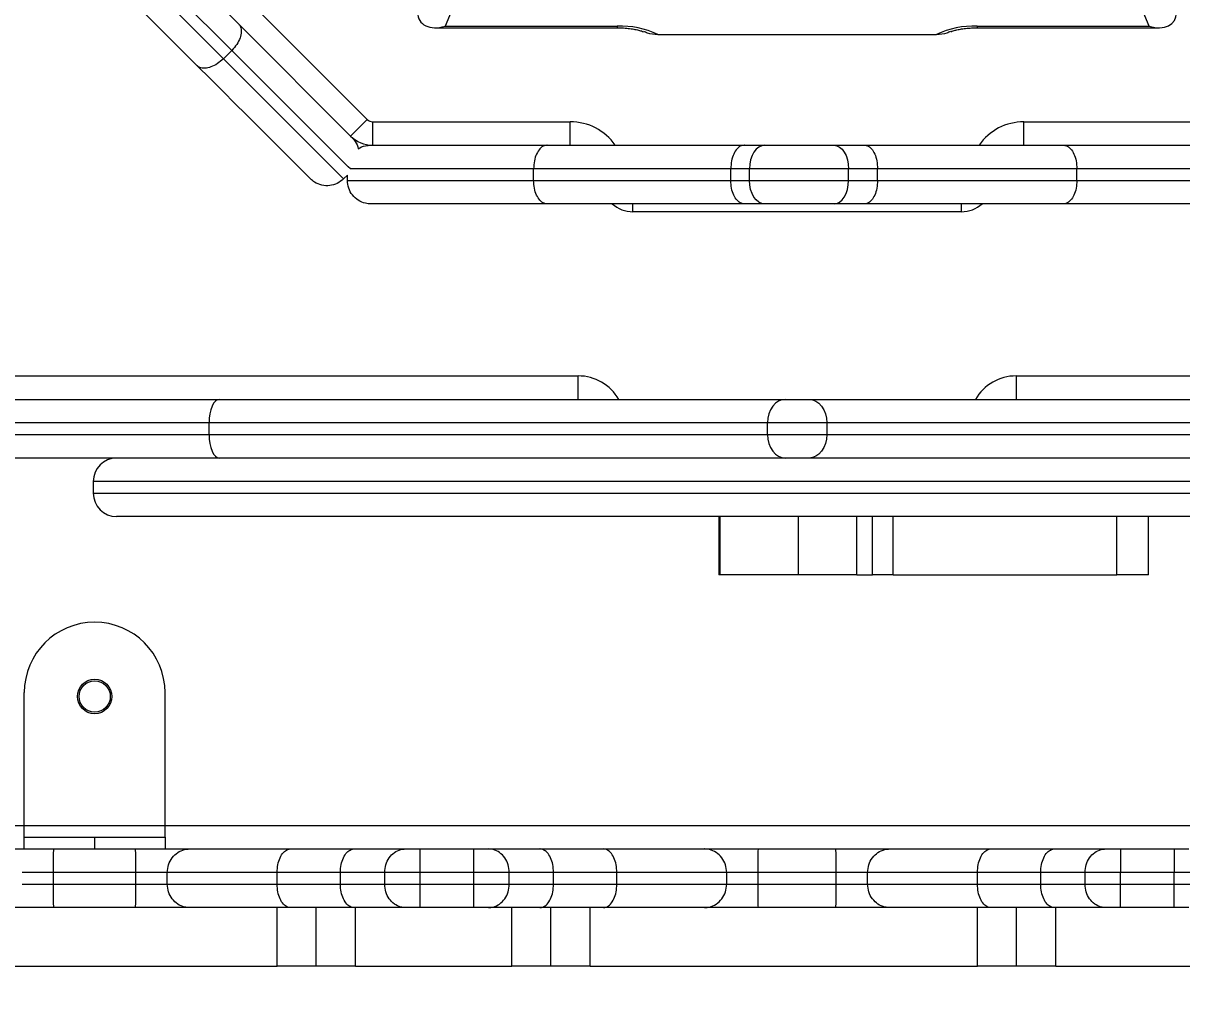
# Model space of a CAD drawing. Header units: millimetres. Extents: x -8760 to 8364, y -7998 to 7451.
# Drawn here: x -3493.5 to -3197.2, y -499.7 to -247.3 of the extents above; entities that cross this region are included whole.
import ezdxf

# ---------------------------------------------------------------- set-up
doc = ezdxf.new("R2010")
doc.units = ezdxf.units.MM
for name, color, linetype in [('DIKOM_ОБЪЕКТ', 7, 'Continuous'), ('DIKOM_РАЗМЕР_ЗОНА', 7, 'Continuous'), ('DIKOM_РАЗМЕР_ОБЪЕКТА', 7, 'Continuous')]:
    doc.layers.add(name, color=color, linetype=linetype)
doc.styles.add('style1', font='arial.ttf', dxfattribs={"width": 0.8})
doc.dimstyles.new('1-50', dxfattribs={"dimtxt": 300, "dimasz": 200, "dimexe": 100, "dimexo": 0, "dimgap": 100, "dimtad": 1, "dimtxsty": 'style1', "dimcen": 200, "dimclrd": 7, "dimclre": 7, "dimclrt": 7, "dimadec": 1, "dimazin": 2, "dimtfac": 1, "dimtmove": 0, "dimatfit": 2, "dimfxl": 0, "dimlwd": 25, "dimlwe": 18, "dimarcsym": 0})

# ---------------------------------------------------------------- blocks, each defined once
blk = doc.blocks.new('*D21')
at = {"layer": 'Defpoints', "color": 0, "transparency": 16777216}
for p in [(-7755.65, -10.55), (8364.4, -2410.44), (8364.4, -7897.56)]:
    blk.add_point(p, dxfattribs=at)
at = {"layer": 'DIKOM_РАЗМЕР_ЗОНА', "color": 7, "lineweight": 18, "transparency": 16777216}
for p, q in [((-7755.65, -10.55), (-7755.65, -7997.56)), ((8364.4, -2410.44), (8364.4, -7997.56))]:
    blk.add_line(p, q, dxfattribs=at)
at = {"layer": 'DIKOM_РАЗМЕР_ЗОНА', "color": 7, "lineweight": 25, "transparency": 16777216}
blk.add_line((-7555.65, -7897.56), (8164.4, -7897.56), dxfattribs=at)
at = {"layer": 'DIKOM_РАЗМЕР_ЗОНА', "color": 7, "transparency": 16777216}
for points in [[(-7555.65, -7864.23), (-7555.65, -7930.9), (-7755.65, -7897.56)], [(8164.4, -7864.23), (8164.4, -7930.9), (8364.4, -7897.56)]]:
    blk.add_solid(points, dxfattribs=at)
at = {"layer": 'DIKOM_РАЗМЕР_ЗОНА', "color": 7, "transparency": 16777216, "insert": (1040.74, -7644.39), "char_height": 300, "attachment_point": 5, "style": 'style1'}
blk.add_mtext('16100', dxfattribs=at)
blk = doc.blocks.new('*D19')
at = {"layer": 'Defpoints', "color": 0, "transparency": 16777216}
for p in [(-5756.7, -306.55), (6365.48, -2710.55), (6365.48, -7111.41)]:
    blk.add_point(p, dxfattribs=at)
at = {"layer": 'DIKOM_РАЗМЕР_ОБЪЕКТА', "color": 7, "lineweight": 18, "transparency": 16777216}
for p, q in [((-5756.7, -306.55), (-5756.7, -7211.41)), ((6365.48, -2710.55), (6365.48, -7211.41))]:
    blk.add_line(p, q, dxfattribs=at)
at = {"layer": 'DIKOM_РАЗМЕР_ОБЪЕКТА', "color": 7, "lineweight": 25, "transparency": 16777216}
blk.add_line((-5556.7, -7111.41), (6165.48, -7111.41), dxfattribs=at)
at = {"layer": 'DIKOM_РАЗМЕР_ОБЪЕКТА', "color": 7, "transparency": 16777216}
for points in [[(-5556.7, -7078.08), (-5556.7, -7144.75), (-5756.7, -7111.41)], [(6165.48, -7078.08), (6165.48, -7144.75), (6365.48, -7111.41)]]:
    blk.add_solid(points, dxfattribs=at)
at = {"layer": 'DIKOM_РАЗМЕР_ОБЪЕКТА', "color": 7, "transparency": 16777216, "insert": (1047.24, -6858.24), "char_height": 300, "attachment_point": 5, "style": 'style1'}
blk.add_mtext('12100', dxfattribs=at)

msp = doc.modelspace()

# ---------------------------------------------------------------- linework, layer by layer
at = {"layer": 'DIKOM_ОБЪЕКТ', "color": 7, "linetype": 'Continuous', "lineweight": 15}
for p, q in [((-3320.609, -91.863), (-3385.647, -248.116)), ((-3205.57, -248.116), (-3270.608, -91.863)), ((-3474.345, -211.655), (-3438.386, -247.614)), ((-3440.181, -254.304), (-3476.226, -218.26)), ((-3478.347, -220.381), (-3442.303, -256.425)), ((-3448.993, -258.221), (-3484.952, -222.262)), ((-3441.272, -236.243), (-3405.547, -271.968)), ((-3438.386, -247.614), (-3409.453, -276.548)), ((-3388.142, -248.515), (-3341.608, -248.515)), ((-3385.647, -248.116), (-3341.608, -248.116)), ((-3341.608, -248.116), (-3341.608, -248.515)), ((-3249.608, -248.116), (-3205.57, -248.116)), ((-3249.608, -248.116), (-3249.608, -248.515)), ((-3249.608, -248.515), (-3203.075, -248.515)), ((-3331.216, -250.267), (-3260.001, -250.267)), ((-3442.303, -256.425), (-3440.181, -254.304)), ((-3409.789, -276.211), (-3405.547, -271.968)), ((-3404.132, -272.554), (-3353.609, -272.554)), ((-3404.132, -278.554), (-3404.132, -272.554)), ((-3353.609, -278.554), (-3353.609, -272.554)), ((-3237.608, -272.554), (-3187.084, -272.554)), ((-3237.608, -278.554), (-3237.608, -272.554)), ((-3409.615, -276.38), (-3409.617, -276.383)), ((-3404.608, -278.554), (-3359.538, -278.554)), ((-3359.538, -278.554), (-3309.095, -278.554)), ((-3309.095, -278.554), (-3303.905, -278.554)), ((-3303.905, -278.554), (-3286.168, -278.554)), ((-3286.168, -278.554), (-3278.381, -278.554)), ((-3278.381, -278.554), (-3227.526, -278.554)), ((-3227.526, -278.554), (-3186.608, -278.554)), ((-3411.574, -287.154), (-3410.608, -286.189)), ((-3410.608, -287.554), (-3410.608, -286.189)), ((-3362.989, -284.554), (-3409.819, -284.554)), ((-3312.586, -284.554), (-3362.989, -284.554)), ((-3362.989, -287.554), (-3362.989, -284.554)), ((-3307.808, -284.554), (-3312.586, -284.554)), ((-3312.586, -287.554), (-3312.586, -284.554)), ((-3282.469, -284.554), (-3307.808, -284.554)), ((-3307.808, -287.554), (-3307.808, -284.554)), ((-3282.469, -287.554), (-3282.469, -284.554)), ((-3275.04, -284.554), (-3282.469, -284.554)), ((-3275.04, -287.554), (-3275.04, -284.554)), ((-3224.065, -284.554), (-3275.04, -284.554)), ((-3224.065, -287.554), (-3224.065, -284.554)), ((-3181.178, -284.554), (-3224.065, -284.554)), ((-3410.608, -287.554), (-3362.989, -287.554)), ((-3362.989, -287.554), (-3312.586, -287.554)), ((-3312.586, -287.554), (-3307.808, -287.554)), ((-3307.808, -287.554), (-3282.469, -287.554)), ((-3282.469, -287.554), (-3275.04, -287.554)), ((-3275.04, -287.554), (-3224.065, -287.554)), ((-3224.065, -287.554), (-3180.608, -287.554)), ((-3359.538, -293.554), (-3404.608, -293.554)), ((-3309.095, -293.554), (-3359.538, -293.554)), ((-3337.608, -295.554), (-3337.608, -293.554)), ((-3253.608, -295.554), (-3337.608, -295.554)), ((-3303.905, -293.554), (-3309.095, -293.554)), ((-3286.168, -293.554), (-3303.905, -293.554)), ((-3278.381, -293.554), (-3286.168, -293.554)), ((-3227.526, -293.554), (-3278.381, -293.554)), ((-3253.608, -295.554), (-3253.608, -293.554)), ((-3186.608, -293.554), (-3227.526, -293.554)), ((-3624.608, -337.554), (-3351.608, -337.554)), ((-3351.608, -343.554), (-3351.608, -337.554)), ((-3239.608, -337.554), (-2966.608, -337.554)), ((-3239.608, -337.554), (-3239.608, -343.554)), ((-3543.794, -343.554), (-3443.38, -343.554)), ((-3443.38, -343.554), (-3298.642, -343.554)), ((-3298.642, -343.554), (-3292.575, -343.554)), ((-3292.575, -343.554), (-3147.837, -343.554)), ((-3445.979, -349.554), (-3549.653, -349.554)), ((-3445.979, -352.554), (-3445.979, -349.554)), ((-3303.192, -349.554), (-3445.979, -349.554)), ((-3303.192, -352.554), (-3303.192, -349.554)), ((-3288.025, -349.554), (-3303.192, -349.554)), ((-3288.025, -349.554), (-3288.025, -352.554)), ((-3145.237, -349.554), (-3288.025, -349.554)), ((-3549.653, -352.554), (-3445.979, -352.554)), ((-3445.979, -352.554), (-3303.192, -352.554)), ((-3303.192, -352.554), (-3288.025, -352.554)), ((-3288.025, -352.554), (-3145.237, -352.554)), ((-3443.38, -358.554), (-3543.794, -358.554)), ((-3298.642, -358.554), (-3443.38, -358.554)), ((-3292.575, -358.554), (-3298.642, -358.554)), ((-3147.837, -358.554), (-3292.575, -358.554)), ((-3475.608, -364.554), (-3475.608, -367.554)), ((-3115.608, -364.554), (-3475.608, -364.554)), ((-3475.608, -367.554), (-3115.608, -367.554)), ((-3121.608, -373.554), (-3469.608, -373.554)), ((-3315.608, -373.554), (-3315.608, -388.454)), ((-3315.248, -388.454), (-3315.248, -373.554)), ((-3295.231, -388.454), (-3295.231, -373.554)), ((-3280.344, -388.454), (-3280.344, -373.554)), ((-3276.299, -388.454), (-3276.299, -373.554)), ((-3271.083, -388.454), (-3271.083, -373.554)), ((-3213.887, -388.454), (-3213.887, -373.554)), ((-3205.776, -388.454), (-3205.776, -373.554)), ((-3315.248, -388.454), (-3315.608, -388.454)), ((-3295.231, -388.454), (-3315.248, -388.454)), ((-3280.344, -388.454), (-3295.231, -388.454)), ((-3280.344, -388.454), (-3276.299, -388.454)), ((-3271.083, -388.454), (-3276.299, -388.454)), ((-3271.083, -388.454), (-3213.887, -388.454)), ((-3205.776, -388.454), (-3213.887, -388.454)), ((-3493.23, -452.554), (-3493.23, -418.554)), ((-3457.23, -452.554), (-3457.23, -418.554)), ((-3631.244, -452.554), (-3493.23, -452.554)), ((-3493.23, -452.554), (-3457.23, -452.554)), ((-3493.23, -455.554), (-3493.23, -452.554)), ((-3457.23, -455.554), (-3457.23, -452.554)), ((-3457.23, -452.554), (-3133.706, -452.554)), ((-3493.23, -458.554), (-3493.23, -455.554)), ((-3493.23, -455.554), (-3475.23, -455.554)), ((-3475.23, -458.554), (-3475.23, -455.554)), ((-3475.23, -455.554), (-3457.23, -455.554)), ((-3457.23, -455.554), (-3457.23, -458.554)), ((-3499.479, -458.554), (-3485.68, -458.554)), ((-3485.68, -458.554), (-3464.78, -458.554)), ((-3464.78, -458.554), (-3450.981, -458.554)), ((-3450.981, -458.554), (-3425.137, -458.554)), ((-3425.137, -458.554), (-3408.863, -458.554)), ((-3408.863, -458.554), (-3395.738, -458.554)), ((-3395.738, -458.554), (-3392.012, -458.554)), ((-3392.012, -458.554), (-3378.273, -458.554)), ((-3378.273, -458.554), (-3374.546, -458.554)), ((-3374.546, -458.554), (-3361.421, -458.554)), ((-3361.421, -458.554), (-3345.147, -458.554)), ((-3345.147, -458.554), (-3319.304, -458.554)), ((-3319.304, -458.554), (-3305.505, -458.554)), ((-3305.505, -458.554), (-3285.712, -458.554)), ((-3285.712, -458.554), (-3271.913, -458.554)), ((-3271.913, -458.554), (-3246.07, -458.554)), ((-3246.07, -458.554), (-3229.796, -458.554)), ((-3229.796, -458.554), (-3216.671, -458.554)), ((-3216.671, -458.554), (-3212.944, -458.554)), ((-3212.944, -458.554), (-3199.205, -458.554)), ((-3199.205, -458.554), (-3195.478, -458.554)), ((-3485.767, -464.554), (-3493.797, -464.554)), ((-3485.767, -467.554), (-3485.767, -464.554)), ((-3464.692, -464.554), (-3485.767, -464.554)), ((-3456.663, -464.554), (-3464.692, -464.554)), ((-3464.692, -467.554), (-3464.692, -464.554)), ((-3428.57, -464.554), (-3456.663, -464.554)), ((-3456.663, -467.554), (-3456.663, -464.554)), ((-3412.4, -464.554), (-3428.57, -464.554)), ((-3428.57, -467.554), (-3428.57, -464.554)), ((-3401.058, -464.554), (-3412.4, -464.554)), ((-3412.4, -467.554), (-3412.4, -464.554)), ((-3401.058, -467.554), (-3401.058, -464.554)), ((-3391.976, -464.554), (-3401.058, -464.554)), ((-3391.976, -467.554), (-3391.976, -464.554)), ((-3378.309, -464.554), (-3391.976, -464.554)), ((-3378.309, -467.554), (-3378.309, -464.554)), ((-3369.227, -464.554), (-3378.309, -464.554)), ((-3369.227, -467.554), (-3369.227, -464.554)), ((-3357.884, -464.554), (-3369.227, -464.554)), ((-3357.884, -467.554), (-3357.884, -464.554)), ((-3341.715, -464.554), (-3357.884, -464.554)), ((-3341.715, -467.554), (-3341.715, -464.554)), ((-3313.621, -464.554), (-3341.715, -464.554)), ((-3313.621, -467.554), (-3313.621, -464.554)), ((-3305.592, -464.554), (-3313.621, -464.554)), ((-3305.592, -467.554), (-3305.592, -464.554)), ((-3285.625, -464.554), (-3305.592, -464.554)), ((-3277.596, -464.554), (-3285.625, -464.554)), ((-3285.625, -467.554), (-3285.625, -464.554)), ((-3249.502, -464.554), (-3277.596, -464.554)), ((-3277.596, -467.554), (-3277.596, -464.554)), ((-3233.333, -464.554), (-3249.502, -464.554)), ((-3249.502, -467.554), (-3249.502, -464.554)), ((-3221.99, -464.554), (-3233.333, -464.554)), ((-3233.333, -467.554), (-3233.333, -464.554)), ((-3212.908, -464.554), (-3221.99, -464.554)), ((-3221.99, -467.554), (-3221.99, -464.554)), ((-3212.908, -467.554), (-3212.908, -464.554)), ((-3199.241, -464.554), (-3212.908, -464.554)), ((-3199.241, -467.554), (-3199.241, -464.554)), ((-3190.159, -464.554), (-3199.241, -464.554)), ((-3493.797, -467.554), (-3485.767, -467.554)), ((-3485.767, -467.554), (-3464.692, -467.554)), ((-3464.692, -467.554), (-3456.663, -467.554)), ((-3456.663, -467.554), (-3428.57, -467.554)), ((-3428.57, -467.554), (-3412.4, -467.554)), ((-3412.4, -467.554), (-3401.058, -467.554)), ((-3401.058, -467.554), (-3391.976, -467.554)), ((-3391.976, -467.554), (-3378.309, -467.554)), ((-3378.309, -467.554), (-3369.227, -467.554)), ((-3369.227, -467.554), (-3357.884, -467.554)), ((-3357.884, -467.554), (-3341.715, -467.554)), ((-3341.715, -467.554), (-3313.621, -467.554)), ((-3313.621, -467.554), (-3305.592, -467.554)), ((-3305.592, -467.554), (-3285.625, -467.554)), ((-3285.625, -467.554), (-3277.596, -467.554)), ((-3277.596, -467.554), (-3249.502, -467.554)), ((-3249.502, -467.554), (-3233.333, -467.554)), ((-3233.333, -467.554), (-3221.99, -467.554)), ((-3221.99, -467.554), (-3212.908, -467.554)), ((-3212.908, -467.554), (-3199.241, -467.554)), ((-3199.241, -467.554), (-3190.159, -467.554)), ((-3485.68, -473.554), (-3499.479, -473.554)), ((-3464.78, -473.554), (-3485.68, -473.554)), ((-3450.981, -473.554), (-3464.78, -473.554)), ((-3425.137, -473.554), (-3450.981, -473.554)), ((-3428.561, -488.554), (-3428.561, -473.554)), ((-3408.863, -473.554), (-3425.137, -473.554)), ((-3418.561, -488.554), (-3418.561, -473.554)), ((-3395.738, -473.554), (-3408.863, -473.554)), ((-3408.561, -488.554), (-3408.561, -473.554)), ((-3392.012, -473.554), (-3395.738, -473.554)), ((-3378.273, -473.554), (-3392.012, -473.554)), ((-3374.546, -473.554), (-3378.273, -473.554)), ((-3361.421, -473.554), (-3374.546, -473.554)), ((-3368.561, -488.554), (-3368.561, -473.554)), ((-3345.147, -473.554), (-3361.421, -473.554)), ((-3358.561, -488.554), (-3358.561, -473.554)), ((-3348.561, -488.554), (-3348.561, -473.554)), ((-3319.304, -473.554), (-3345.147, -473.554)), ((-3305.505, -473.554), (-3319.304, -473.554)), ((-3285.712, -473.554), (-3305.505, -473.554)), ((-3271.913, -473.554), (-3285.712, -473.554)), ((-3246.07, -473.554), (-3271.913, -473.554)), ((-3249.493, -488.554), (-3249.493, -473.554)), ((-3229.796, -473.554), (-3246.07, -473.554)), ((-3239.493, -488.554), (-3239.493, -473.554)), ((-3216.671, -473.554), (-3229.796, -473.554)), ((-3229.493, -488.554), (-3229.493, -473.554)), ((-3212.944, -473.554), (-3216.671, -473.554)), ((-3199.205, -473.554), (-3212.944, -473.554)), ((-3195.478, -473.554), (-3199.205, -473.554)), ((-3528.737, -488.554), (-3428.561, -488.554)), ((-3418.561, -488.554), (-3428.561, -488.554)), ((-3408.561, -488.554), (-3418.561, -488.554)), ((-3408.561, -488.554), (-3368.561, -488.554)), ((-3358.561, -488.554), (-3368.561, -488.554)), ((-3348.561, -488.554), (-3358.561, -488.554)), ((-3348.561, -488.554), (-3249.493, -488.554)), ((-3239.493, -488.554), (-3249.493, -488.554)), ((-3229.493, -488.554), (-3239.493, -488.554)), ((-3229.493, -488.554), (-3189.493, -488.554))]:
    msp.add_line(p, q, dxfattribs=at)
at = {"layer": 'DIKOM_ОБЪЕКТ', "color": 7, "linetype": 'Continuous', "lineweight": 15, "flags": 128}
for points in [[(-3409.855, -284.63), (-3410.391, -284.094), (-3411.592, -282.893), (-3413.051, -281.434), (-3414.763, -279.722), (-3416.721, -277.765), (-3418.917, -275.569), (-3421.344, -273.142), (-3423.992, -270.493), (-3426.852, -267.634), (-3429.912, -264.573), (-3433.162, -261.323), (-3436.59, -257.896), (-3440.181, -254.304)], [(-3442.303, -256.425), (-3438.711, -260.017), (-3435.284, -263.444), (-3432.034, -266.695), (-3428.973, -269.755), (-3426.113, -272.615), (-3423.465, -275.263), (-3421.038, -277.69), (-3418.842, -279.886), (-3416.884, -281.844), (-3415.173, -283.555), (-3413.714, -285.014), (-3412.513, -286.216), (-3411.574, -287.154)], [(-3420.059, -287.154), (-3420.96, -286.253), (-3422.105, -285.108), (-3423.49, -283.723), (-3425.11, -282.104), (-3426.958, -280.255), (-3429.028, -278.185), (-3431.313, -275.901), (-3433.803, -273.411), (-3436.49, -270.724), (-3439.363, -267.851), (-3442.412, -264.801), (-3445.626, -261.588), (-3448.993, -258.221)], [(-3303.905, -278.554), (-3304.666, -278.669), (-3305.399, -279.011), (-3306.073, -279.565), (-3306.665, -280.312), (-3307.15, -281.221), (-3307.511, -282.258), (-3307.733, -283.384), (-3307.808, -284.554)], [(-3286.168, -278.554), (-3285.446, -278.669), (-3284.752, -279.011), (-3284.113, -279.565), (-3283.552, -280.312), (-3283.093, -281.221), (-3282.751, -282.258), (-3282.54, -283.384), (-3282.469, -284.554)], [(-3303.905, -293.554), (-3304.666, -293.439), (-3305.399, -293.097), (-3306.073, -292.543), (-3306.665, -291.797), (-3307.15, -290.888), (-3307.511, -289.85), (-3307.733, -288.725), (-3307.808, -287.554)], [(-3286.168, -293.554), (-3285.446, -293.439), (-3284.752, -293.097), (-3284.113, -292.543), (-3283.552, -291.797), (-3283.093, -290.888), (-3282.751, -289.85), (-3282.54, -288.725), (-3282.469, -287.554)], [(-3443.38, -343.554), (-3443.887, -343.669), (-3444.375, -344.011), (-3444.824, -344.565), (-3445.218, -345.312), (-3445.542, -346.221), (-3445.782, -347.258), (-3445.93, -348.384), (-3445.979, -349.554)], [(-3298.642, -343.554), (-3299.53, -343.669), (-3300.383, -344.011), (-3301.17, -344.565), (-3301.86, -345.312), (-3302.426, -346.221), (-3302.846, -347.258), (-3303.105, -348.384), (-3303.192, -349.554)], [(-3292.575, -343.554), (-3291.687, -343.669), (-3290.833, -344.011), (-3290.047, -344.565), (-3289.357, -345.312), (-3288.791, -346.221), (-3288.371, -347.258), (-3288.112, -348.384), (-3288.025, -349.554)], [(-3445.979, -352.554), (-3445.93, -353.725), (-3445.782, -354.85), (-3445.542, -355.888), (-3445.218, -356.797), (-3444.824, -357.543), (-3444.375, -358.098), (-3443.887, -358.439), (-3443.38, -358.554)], [(-3303.192, -352.554), (-3303.105, -353.725), (-3302.846, -354.85), (-3302.426, -355.888), (-3301.86, -356.797), (-3301.17, -357.543), (-3300.383, -358.098), (-3299.53, -358.439), (-3298.642, -358.554)], [(-3288.025, -352.554), (-3288.112, -353.725), (-3288.371, -354.85), (-3288.791, -355.888), (-3289.357, -356.797), (-3290.047, -357.543), (-3290.833, -358.098), (-3291.687, -358.439), (-3292.575, -358.554)]]:
    msp.add_lwpolyline(points, dxfattribs=at)
at = {"layer": 'DIKOM_ОБЪЕКТ', "color": 7, "linetype": 'Continuous', "lineweight": 15}
for radius in [4.4, 4]:
    msp.add_circle((-3475.23, -419.554), radius, dxfattribs=at)
for centre, radius, start, end in [((-3340.622, -269.538), 21.444, 63.98358, 92.6362), ((-3250.595, -269.537), 21.443, 87.36331, 116.01716), ((-3404.132, -270.554), 2, 225, 270), ((-3353.608, -286.554), 14, 34.8499, 90), ((-3237.608, -286.554), 14, 90, 145.1501), ((-3404.132, -270.554), 8, 225, 270), ((-3337.608, -287.554), 8, 228.59038, 270), ((-3253.608, -287.554), 8, 270, 311.40962), ((-3351.608, -349.554), 12, 30, 90), ((-3239.608, -349.554), 12, 90, 150), ((-3469.608, -364.554), 6, 90, 180), ((-3469.608, -367.554), 6, 180, 270), ((-3475.23, -418.554), 18, 90, 180), ((-3475.23, -418.554), 18, 0, 90)]:
    msp.add_arc(centre, radius, start, end, dxfattribs=at)
for centre, major_axis, start_param, end_param in [((-3385.647, -242.515), (6.36, 4.242), 2.722921, 4.2937174), ((-3205.57, -242.515), (6.36, -4.242), 5.1310606, 6.7018569)]:
    msp.add_ellipse(centre, major_axis=major_axis, ratio=0.6672067, start_param=start_param, end_param=end_param, dxfattribs=at)
for points, knots in [([(-3438.386, -247.614), (-3438.376, -247.624), (-3438.198, -247.806), (-3437.835, -248.353), (-3437.64, -249.514), (-3437.984, -251.101), (-3438.831, -252.792), (-3439.731, -253.8), (-3440.181, -254.304)], [0, 0, 0, 0, 0.0076435, 0.1414348, 0.3561309, 0.5707766, 0.785372, 1, 1, 1, 1]), ([(-3341.608, -248.515), (-3341.329, -248.517), (-3340.514, -248.525), (-3339.185, -248.608), (-3337.714, -248.789), (-3336.439, -249.036), (-3335.466, -249.301), (-3335.062, -249.457), (-3334.89, -249.524)], [0, 0, 0, 0, 0.1023602, 0.2989943, 0.4935388, 0.68326, 0.8656535, 1, 1, 1, 1]), ([(-3256.339, -249.525), (-3256.338, -249.525), (-3256.205, -249.462), (-3255.671, -249.281), (-3254.761, -249.034), (-3253.559, -248.799), (-3252.165, -248.622), (-3250.815, -248.528), (-3249.949, -248.519), (-3249.608, -248.515)], [0, 0, 0, 0, 0.0007781, 0.1536368, 0.3193313, 0.4965344, 0.6827603, 0.8751497, 1, 1, 1, 1]), ([(-3331.216, -250.267), (-3332.142, -250.22), (-3333.427, -250.156), (-3334.536, -249.584), (-3334.845, -249.425)], [0, 0, 0, 0, 0.72135009, 1, 1, 1, 1]), ([(-3256.383, -249.43), (-3256.689, -249.588), (-3257.794, -250.157), (-3259.074, -250.22), (-3260.001, -250.267)], [0, 0, 0, 0, 0.2761409, 1, 1, 1, 1]), ([(-3442.303, -256.425), (-3442.807, -256.875), (-3443.815, -257.775), (-3445.506, -258.623), (-3447.093, -258.967), (-3448.254, -258.772), (-3448.801, -258.409), (-3448.983, -258.231), (-3448.993, -258.221)], [0, 0, 0, 0, 0.2146214, 0.4292416, 0.6438609, 0.8585696, 0.9923567, 1, 1, 1, 1]), ([(-3409.453, -276.548), (-3409.444, -276.556), (-3409.127, -276.875), (-3408.459, -277.764), (-3407.881, -278.807), (-3407.842, -279.491), (-3407.841, -279.504)], [0, 0, 0, 0, 0.0104571, 0.3969212, 0.9881568, 1, 1, 1, 1]), ([(-3407.841, -279.504), (-3407.835, -279.499), (-3407.332, -279.042), (-3406.18, -278.717), (-3405.076, -278.554), (-3404.619, -278.554), (-3404.608, -278.554)], [0, 0, 0, 0, 0.0069687, 0.5972538, 0.9909622, 1, 1, 1, 1]), ([(-3359.538, -278.554), (-3359.556, -278.554), (-3359.81, -278.557), (-3360.451, -278.69), (-3361.404, -279.369), (-3362.279, -280.735), (-3362.874, -282.53), (-3362.951, -283.88), (-3362.989, -284.554)], [0, 0, 0, 0, 0.0098674, 0.1413328, 0.356003, 0.5706791, 0.7853333, 1, 1, 1, 1]), ([(-3309.095, -278.554), (-3309.123, -278.555), (-3309.381, -278.558), (-3310.028, -278.698), (-3310.982, -279.369), (-3311.869, -280.734), (-3312.47, -282.53), (-3312.547, -283.88), (-3312.586, -284.554)], [0, 0, 0, 0, 0.0158782, 0.1413222, 0.3559875, 0.5706577, 0.7853288, 1, 1, 1, 1]), ([(-3278.381, -278.554), (-3278.371, -278.554), (-3278.123, -278.556), (-3277.502, -278.685), (-3276.57, -279.372), (-3275.724, -280.737), (-3275.15, -282.532), (-3275.076, -283.88), (-3275.04, -284.554)], [0, 0, 0, 0, 0.0053876, 0.1420459, 0.3567645, 0.5712601, 0.7856175, 1, 1, 1, 1]), ([(-3227.526, -278.554), (-3227.513, -278.554), (-3227.258, -278.556), (-3226.615, -278.687), (-3225.655, -279.369), (-3224.777, -280.735), (-3224.18, -282.53), (-3224.104, -283.88), (-3224.065, -284.554)], [0, 0, 0, 0, 0.0076472, 0.1414316, 0.3561304, 0.5707762, 0.7853747, 1, 1, 1, 1]), ([(-3411.574, -287.154), (-3412.096, -287.583), (-3413.141, -288.441), (-3415.133, -288.981), (-3417.17, -288.876), (-3418.846, -288.181), (-3419.733, -287.481), (-3420.051, -287.163), (-3420.059, -287.154)], [0, 0, 0, 0, 0.2135423, 0.4270741, 0.6409827, 0.85578, 0.9962188, 1, 1, 1, 1]), ([(-3404.608, -293.554), (-3404.619, -293.554), (-3405.075, -293.554), (-3406.203, -293.42), (-3407.882, -292.719), (-3409.389, -291.354), (-3410.412, -289.567), (-3410.543, -288.225), (-3410.608, -287.554)], [0, 0, 0, 0, 0.0032896, 0.1465935, 0.3614484, 0.5747567, 0.7873802, 1, 1, 1, 1]), ([(-3359.538, -293.554), (-3359.556, -293.554), (-3359.81, -293.552), (-3360.451, -293.418), (-3361.404, -292.739), (-3362.279, -291.374), (-3362.874, -289.578), (-3362.951, -288.229), (-3362.989, -287.554)], [0, 0, 0, 0, 0.0098677, 0.1413364, 0.3560119, 0.5706934, 0.785353, 1, 1, 1, 1]), ([(-3309.095, -293.554), (-3309.123, -293.554), (-3309.381, -293.551), (-3310.028, -293.41), (-3310.982, -292.74), (-3311.868, -291.374), (-3312.47, -289.578), (-3312.547, -288.229), (-3312.586, -287.554)], [0, 0, 0, 0, 0.015878, 0.1413227, 0.3559892, 0.5706775, 0.7853276, 1, 1, 1, 1]), ([(-3275.04, -287.554), (-3275.076, -288.228), (-3275.15, -289.576), (-3275.724, -291.371), (-3276.57, -292.737), (-3277.502, -293.422), (-3278.123, -293.555), (-3278.371, -293.554), (-3278.381, -293.554)], [0, 0, 0, 0, 0.2143611, 0.4287443, 0.6432266, 0.8579488, 0.9946124, 1, 1, 1, 1]), ([(-3224.065, -287.554), (-3224.104, -288.229), (-3224.18, -289.578), (-3224.777, -291.373), (-3225.655, -292.739), (-3226.615, -293.42), (-3227.258, -293.553), (-3227.513, -293.554), (-3227.526, -293.554)], [0, 0, 0, 0, 0.214605, 0.4292083, 0.6438588, 0.8585624, 0.9923528, 1, 1, 1, 1]), ([(-3485.767, -464.554), (-3485.766, -463.879), (-3485.764, -462.53), (-3485.747, -460.735), (-3485.724, -459.369), (-3485.701, -458.691), (-3485.686, -458.556), (-3485.681, -458.554), (-3485.68, -458.554)], [0, 0, 0, 0, 0.2146499, 0.4292982, 0.6439659, 0.8586505, 0.9896844, 1, 1, 1, 1]), ([(-3464.692, -464.554), (-3464.694, -463.879), (-3464.696, -462.53), (-3464.713, -460.735), (-3464.736, -459.369), (-3464.759, -458.691), (-3464.774, -458.556), (-3464.779, -458.554), (-3464.78, -458.554)], [0, 0, 0, 0, 0.2146499, 0.4292982, 0.6439659, 0.8586505, 0.9896844, 1, 1, 1, 1]), ([(-3456.663, -464.554), (-3456.601, -463.88), (-3456.476, -462.532), (-3455.5, -460.737), (-3454.061, -459.372), (-3452.478, -458.685), (-3451.419, -458.556), (-3450.998, -458.554), (-3450.981, -458.554)], [0, 0, 0, 0, 0.2143695, 0.42874272, 0.64326196, 0.85802734, 0.99426641, 1, 1, 1, 1]), ([(-3428.57, -464.554), (-3428.532, -463.88), (-3428.456, -462.531), (-3427.864, -460.735), (-3426.993, -459.37), (-3426.041, -458.688), (-3425.403, -458.555), (-3425.15, -458.554), (-3425.137, -458.554)], [0, 0, 0, 0, 0.2146064, 0.4292028, 0.6438321, 0.8585303, 0.9926641, 1, 1, 1, 1]), ([(-3412.4, -464.554), (-3412.361, -463.879), (-3412.283, -462.53), (-3411.673, -460.734), (-3410.776, -459.368), (-3409.818, -458.704), (-3409.163, -458.559), (-3408.902, -458.555), (-3408.863, -458.554)], [0, 0, 0, 0, 0.2146672, 0.4293162, 0.6439836, 0.8586657, 0.9790165, 1, 1, 1, 1]), ([(-3401.058, -464.554), (-3401, -463.881), (-3400.884, -462.534), (-3399.979, -460.741), (-3398.642, -459.376), (-3397.154, -458.685), (-3396.152, -458.554), (-3395.749, -458.554), (-3395.738, -458.554)], [0, 0, 0, 0, 0.2138913, 0.4277618, 0.6418352, 0.8563658, 0.9963479, 1, 1, 1, 1]), ([(-3391.976, -464.554), (-3391.976, -463.879), (-3391.976, -462.53), (-3391.982, -460.734), (-3391.99, -459.368), (-3392, -458.695), (-3392.008, -458.557), (-3392.011, -458.554), (-3392.012, -458.554)], [0, 0, 0, 0, 0.2146774, 0.42934, 0.6440225, 0.8587143, 0.9867878, 1, 1, 1, 1]), ([(-3378.309, -464.554), (-3378.308, -463.879), (-3378.308, -462.53), (-3378.303, -460.734), (-3378.294, -459.368), (-3378.284, -458.695), (-3378.276, -458.557), (-3378.273, -458.554), (-3378.273, -458.554)], [0, 0, 0, 0, 0.2146775, 0.42934, 0.6440226, 0.8587143, 0.9867878, 1, 1, 1, 1]), ([(-3369.227, -464.554), (-3369.285, -463.881), (-3369.4, -462.534), (-3370.305, -460.741), (-3371.643, -459.376), (-3373.13, -458.685), (-3374.133, -458.554), (-3374.536, -458.554), (-3374.546, -458.554)], [0, 0, 0, 0, 0.2138914, 0.4277619, 0.6418353, 0.856366, 0.9963706, 1, 1, 1, 1]), ([(-3357.884, -464.554), (-3357.923, -463.879), (-3358.001, -462.53), (-3358.611, -460.735), (-3359.508, -459.368), (-3360.466, -458.704), (-3361.122, -458.559), (-3361.382, -458.555), (-3361.421, -458.554)], [0, 0, 0, 0, 0.2146687, 0.4293264, 0.6439952, 0.8586648, 0.9790313, 1, 1, 1, 1]), ([(-3341.715, -464.554), (-3341.752, -463.88), (-3341.828, -462.53), (-3342.42, -460.735), (-3343.291, -459.37), (-3344.244, -458.688), (-3344.881, -458.555), (-3345.134, -458.554), (-3345.147, -458.554)], [0, 0, 0, 0, 0.2146059, 0.4292112, 0.6438424, 0.858529, 0.992664, 1, 1, 1, 1]), ([(-3313.621, -464.554), (-3313.684, -463.88), (-3313.809, -462.532), (-3314.785, -460.737), (-3316.224, -459.372), (-3317.806, -458.685), (-3318.866, -458.556), (-3319.287, -458.554), (-3319.304, -458.554)], [0, 0, 0, 0, 0.2143743, 0.4287523, 0.6432764, 0.8580243, 0.9942903, 1, 1, 1, 1]), ([(-3305.592, -464.554), (-3305.591, -463.879), (-3305.589, -462.53), (-3305.572, -460.735), (-3305.548, -459.369), (-3305.525, -458.691), (-3305.511, -458.556), (-3305.505, -458.554), (-3305.505, -458.554)], [0, 0, 0, 0, 0.2146498, 0.4292982, 0.643966, 0.8586505, 0.9896844, 1, 1, 1, 1]), ([(-3285.625, -464.554), (-3285.626, -463.879), (-3285.628, -462.53), (-3285.645, -460.735), (-3285.668, -459.369), (-3285.692, -458.691), (-3285.706, -458.556), (-3285.712, -458.554), (-3285.712, -458.554)], [0, 0, 0, 0, 0.2146498, 0.4292982, 0.6439658, 0.8586503, 0.9896843, 1, 1, 1, 1]), ([(-3277.596, -464.554), (-3277.533, -463.88), (-3277.408, -462.532), (-3276.432, -460.738), (-3274.993, -459.372), (-3273.411, -458.685), (-3272.351, -458.556), (-3271.93, -458.554), (-3271.913, -458.554)], [0, 0, 0, 0, 0.214371, 0.4287535, 0.6432673, 0.8580251, 0.9942784, 1, 1, 1, 1]), ([(-3249.502, -464.554), (-3249.464, -463.88), (-3249.389, -462.53), (-3248.797, -460.735), (-3247.926, -459.37), (-3246.973, -458.688), (-3246.336, -458.555), (-3246.083, -458.554), (-3246.07, -458.554)], [0, 0, 0, 0, 0.2146087, 0.4292108, 0.6438423, 0.858536, 0.992664, 1, 1, 1, 1]), ([(-3233.333, -464.554), (-3233.294, -463.879), (-3233.216, -462.53), (-3232.606, -460.734), (-3231.709, -459.369), (-3230.75, -458.704), (-3230.095, -458.559), (-3229.835, -458.555), (-3229.796, -458.554)], [0, 0, 0, 0, 0.21467, 0.4293205, 0.643995, 0.8586647, 0.9790238, 1, 1, 1, 1]), ([(-3221.99, -464.554), (-3221.932, -463.881), (-3221.816, -462.534), (-3220.912, -460.741), (-3219.574, -459.376), (-3218.087, -458.685), (-3217.084, -458.554), (-3216.681, -458.554), (-3216.671, -458.554)], [0, 0, 0, 0, 0.2138924, 0.4277694, 0.6418438, 0.8563652, 0.9963592, 1, 1, 1, 1]), ([(-3212.944, -458.554), (-3212.944, -458.554), (-3212.94, -458.557), (-3212.933, -458.695), (-3212.922, -459.368), (-3212.914, -460.734), (-3212.909, -462.53), (-3212.908, -463.879), (-3212.908, -464.554)], [0, 0, 0, 0, 0.0132122, 0.1412856, 0.3559774, 0.57066, 0.7853225, 1, 1, 1, 1]), ([(-3199.205, -458.554), (-3199.205, -458.554), (-3199.209, -458.557), (-3199.217, -458.695), (-3199.227, -459.368), (-3199.235, -460.734), (-3199.24, -462.53), (-3199.241, -463.879), (-3199.241, -464.554)], [0, 0, 0, 0, 0.0132122, 0.1412856, 0.3559774, 0.57066, 0.7853225, 1, 1, 1, 1]), ([(-3485.68, -473.554), (-3485.681, -473.554), (-3485.686, -473.552), (-3485.701, -473.417), (-3485.724, -472.739), (-3485.747, -471.374), (-3485.764, -469.578), (-3485.766, -468.229), (-3485.767, -467.554)], [0, 0, 0, 0, 0.0103154, 0.141347, 0.3560374, 0.5706844, 0.7853289, 1, 1, 1, 1]), ([(-3464.78, -473.554), (-3464.779, -473.554), (-3464.774, -473.552), (-3464.759, -473.417), (-3464.736, -472.739), (-3464.713, -471.374), (-3464.696, -469.578), (-3464.694, -468.229), (-3464.692, -467.554)], [0, 0, 0, 0, 0.0103154, 0.141347, 0.3560374, 0.5706844, 0.7853289, 1, 1, 1, 1]), ([(-3450.981, -473.554), (-3450.998, -473.554), (-3451.419, -473.553), (-3452.478, -473.423), (-3454.061, -472.736), (-3455.5, -471.371), (-3456.476, -469.576), (-3456.601, -468.228), (-3456.663, -467.554)], [0, 0, 0, 0, 0.0057335, 0.1419699, 0.356731, 0.5712629, 0.7856097, 1, 1, 1, 1]), ([(-3425.137, -473.554), (-3425.15, -473.554), (-3425.403, -473.553), (-3426.041, -473.421), (-3426.993, -472.739), (-3427.864, -471.373), (-3428.456, -469.578), (-3428.532, -468.229), (-3428.57, -467.554)], [0, 0, 0, 0, 0.0073358, 0.1414662, 0.356159, 0.5707829, 0.7853739, 1, 1, 1, 1]), ([(-3408.863, -473.554), (-3408.902, -473.553), (-3409.163, -473.549), (-3409.817, -473.404), (-3410.776, -472.74), (-3411.673, -471.374), (-3412.283, -469.578), (-3412.361, -468.229), (-3412.4, -467.554)], [0, 0, 0, 0, 0.0209832, 0.1413353, 0.3560044, 0.5706683, 0.7853361, 1, 1, 1, 1]), ([(-3395.738, -473.554), (-3395.749, -473.554), (-3396.152, -473.555), (-3397.154, -473.423), (-3398.642, -472.732), (-3399.979, -471.367), (-3400.884, -469.574), (-3401, -468.227), (-3401.058, -467.554)], [0, 0, 0, 0, 0.003652, 0.143631, 0.3581569, 0.5722255, 0.7861134, 1, 1, 1, 1]), ([(-3392.012, -473.554), (-3392.011, -473.554), (-3392.008, -473.551), (-3392, -473.414), (-3391.99, -472.74), (-3391.982, -471.374), (-3391.976, -469.578), (-3391.976, -468.229), (-3391.976, -467.554)], [0, 0, 0, 0, 0.0132119, 0.1412826, 0.3559695, 0.5706474, 0.7853273, 1, 1, 1, 1]), ([(-3378.273, -473.554), (-3378.273, -473.554), (-3378.276, -473.551), (-3378.284, -473.414), (-3378.294, -472.74), (-3378.303, -471.374), (-3378.308, -469.578), (-3378.308, -468.229), (-3378.309, -467.554)], [0, 0, 0, 0, 0.0132119, 0.1412826, 0.3559695, 0.5706473, 0.7853273, 1, 1, 1, 1]), ([(-3374.546, -473.554), (-3374.536, -473.554), (-3374.133, -473.555), (-3373.13, -473.423), (-3371.643, -472.732), (-3370.305, -471.367), (-3369.4, -469.574), (-3369.285, -468.227), (-3369.227, -467.554)], [0, 0, 0, 0, 0.0036293, 0.1436308, 0.3581568, 0.5722254, 0.7861134, 1, 1, 1, 1]), ([(-3361.421, -473.554), (-3361.382, -473.553), (-3361.122, -473.549), (-3360.466, -473.404), (-3359.508, -472.74), (-3358.611, -471.374), (-3358.001, -469.578), (-3357.923, -468.229), (-3357.884, -467.554)], [0, 0, 0, 0, 0.0209683, 0.1413361, 0.3559928, 0.5706582, 0.7853347, 1, 1, 1, 1]), ([(-3345.147, -473.554), (-3345.134, -473.554), (-3344.881, -473.553), (-3344.244, -473.421), (-3343.291, -472.739), (-3342.42, -471.373), (-3341.828, -469.578), (-3341.752, -468.229), (-3341.715, -467.554)], [0, 0, 0, 0, 0.0073358, 0.1414674, 0.3561487, 0.5707745, 0.7853744, 1, 1, 1, 1]), ([(-3319.304, -473.554), (-3319.287, -473.554), (-3318.866, -473.553), (-3317.806, -473.423), (-3316.223, -472.736), (-3314.785, -471.371), (-3313.809, -469.576), (-3313.684, -468.228), (-3313.621, -467.554)], [0, 0, 0, 0, 0.0057095, 0.1419729, 0.3567166, 0.5712533, 0.7856049, 1, 1, 1, 1]), ([(-3305.505, -473.554), (-3305.505, -473.554), (-3305.511, -473.552), (-3305.525, -473.417), (-3305.548, -472.739), (-3305.572, -471.374), (-3305.589, -469.578), (-3305.591, -468.229), (-3305.592, -467.554)], [0, 0, 0, 0, 0.0103154, 0.141347, 0.3560374, 0.5706844, 0.785329, 1, 1, 1, 1]), ([(-3285.712, -473.554), (-3285.712, -473.554), (-3285.706, -473.552), (-3285.692, -473.417), (-3285.668, -472.739), (-3285.645, -471.374), (-3285.628, -469.578), (-3285.626, -468.229), (-3285.625, -467.554)], [0, 0, 0, 0, 0.0103156, 0.1413471, 0.3560375, 0.5706844, 0.785329, 1, 1, 1, 1]), ([(-3271.913, -473.554), (-3271.93, -473.554), (-3272.351, -473.553), (-3273.411, -473.423), (-3274.994, -472.736), (-3276.432, -471.371), (-3277.408, -469.576), (-3277.533, -468.228), (-3277.596, -467.554)], [0, 0, 0, 0, 0.0057215, 0.1419721, 0.3567256, 0.5712521, 0.7856082, 1, 1, 1, 1]), ([(-3246.07, -473.554), (-3246.083, -473.554), (-3246.336, -473.553), (-3246.973, -473.421), (-3247.926, -472.739), (-3248.797, -471.373), (-3249.389, -469.578), (-3249.464, -468.229), (-3249.502, -467.554)], [0, 0, 0, 0, 0.0073358, 0.1414604, 0.3561488, 0.5707749, 0.7853717, 1, 1, 1, 1]), ([(-3229.796, -473.554), (-3229.835, -473.553), (-3230.095, -473.549), (-3230.75, -473.404), (-3231.709, -472.74), (-3232.606, -471.374), (-3233.216, -469.578), (-3233.294, -468.229), (-3233.333, -467.554)], [0, 0, 0, 0, 0.0209758, 0.1413362, 0.355993, 0.570664, 0.7853334, 1, 1, 1, 1]), ([(-3216.671, -473.554), (-3216.681, -473.554), (-3217.084, -473.555), (-3218.087, -473.423), (-3219.574, -472.732), (-3220.912, -471.367), (-3221.816, -469.574), (-3221.932, -468.227), (-3221.99, -467.554)], [0, 0, 0, 0, 0.0036407, 0.1436316, 0.3581482, 0.5722179, 0.7861123, 1, 1, 1, 1]), ([(-3212.944, -473.554), (-3212.944, -473.554), (-3212.94, -473.551), (-3212.933, -473.414), (-3212.922, -472.74), (-3212.914, -471.374), (-3212.909, -469.578), (-3212.908, -468.229), (-3212.908, -467.554)], [0, 0, 0, 0, 0.0132119, 0.1412825, 0.3559695, 0.5706473, 0.7853273, 1, 1, 1, 1]), ([(-3199.205, -473.554), (-3199.205, -473.554), (-3199.209, -473.551), (-3199.217, -473.414), (-3199.227, -472.74), (-3199.235, -471.374), (-3199.24, -469.578), (-3199.241, -468.229), (-3199.241, -467.554)], [0, 0, 0, 0, 0.0132119, 0.1412825, 0.3559695, 0.5706473, 0.7853273, 1, 1, 1, 1])]:
    msp.add_open_spline(points, degree=3, knots=knots, dxfattribs=at)

# ---------------------------------------------------------------- dimensions: what is measured, and where the dimension line sits
at = {"layer": 'DIKOM_РАЗМЕР_ЗОНА'}
dim = msp.add_linear_dim(base=(8364.404, -7897.564), p1=(-7755.645, -10.554), p2=(8364.404, -2410.44), text='16100', dimstyle='1-50', dxfattribs=at)
dim.commit()
dim.dimension.update_dxf_attribs({"geometry": '*D21', "text_midpoint": (1040.741, -7897.564), "dimtype": 160})
at = {"layer": 'DIKOM_РАЗМЕР_ОБЪЕКТА'}
dim = msp.add_linear_dim(base=(6365.479, -7111.412), p1=(-5756.695, -306.554), p2=(6365.479, -2710.554), text='12100', dimstyle='1-50', dxfattribs=at)
dim.commit()
dim.dimension.update_dxf_attribs({"geometry": '*D19', "text_midpoint": (1047.24, -7111.412), "dimtype": 160})

doc.saveas('drawing.dxf')
